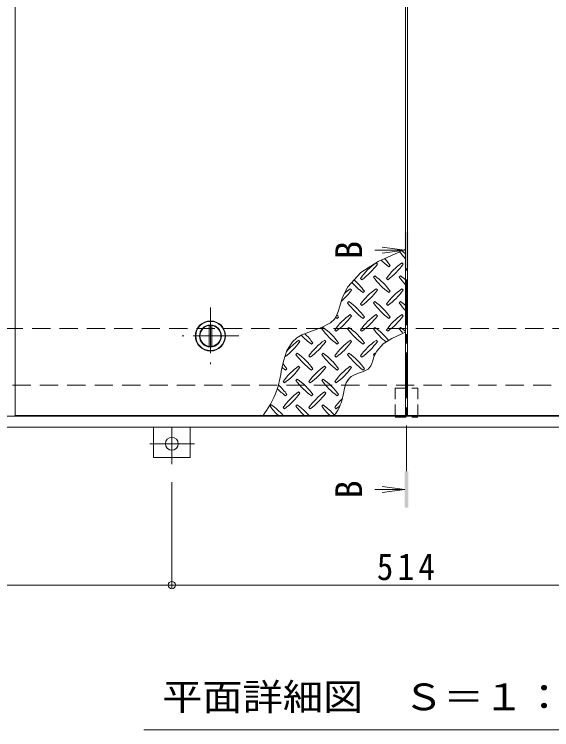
# Model space of a CAD drawing. Units: millimetres at full size, sheet at 1:10; details may follow other scales. Extents: x -2620 to 2735, y -1962 to 1870.
# Drawn here: x -1765 to -1177, y 11 to 795 of the extents above; entities that cross this region are included whole.
import ezdxf
from ezdxf.enums import TextEntityAlignment as Align

# ---------------------------------------------------------------- set-up
doc = ezdxf.new("R2010")
doc.units = ezdxf.units.MM
doc.header["$LTSCALE"] = 10
doc.header["$PDMODE"] = 32
doc.header["$PDSIZE"] = 8
for name, pattern in [('CHAIN1', [8, 5, -1, 1, -1]), ('DASHED1', [1.8, 1.2, -0.6]), ('DASHED2', [3, 2, -1])]:
    doc.linetypes.add(name, pattern=pattern)
for name, color, linetype, lineweight in [('0-1', 2, 'DASHED2', 9), ('0-2', 3, 'Continuous', 9), ('0-3', 2, 'Continuous', 9), ('0-4', 7, 'Continuous', 9), ('0-5', 7, 'Continuous', 9), ('0-9', 134, 'Continuous', 5), ('0-C', 2, 'Continuous', 9), ('0-E', 3, 'Continuous', 9), ('0-F', 7, 'Continuous', 9)]:
    doc.layers.add(name, color=color, linetype=linetype, lineweight=lineweight)
doc.styles.add('ＭＳ ゴシック', font='')
doc.styles.get('ＭＳ ゴシック').set_extended_font_data('MS Gothic')

msp = doc.modelspace()

# ---------------------------------------------------------------- linework, layer by layer
at = {"layer": '0-1'}
for p, q in [((-2135.65, 450.55), (-535.65, 450.55)), ((-907.15, 388.55), (-2194.65, 388.55))]:
    msp.add_line(p, q, dxfattribs=at)
at = {"layer": '0-2'}
for p, q in [((-1764.15, 355.55), (-1764.15, 1145.55)), ((-1336.65, 1145.55), (-1336.65, 355.55)), ((-1334.65, 355.55), (-1334.65, 1145.55)), ((-1336.65, 355.55), (-1764.15, 355.55)), ((-907.15, 355.55), (-1334.65, 355.55))]:
    msp.add_line(p, q, dxfattribs=at)
at = {"layer": '0-2', "color": 4}
for p, q in [((-1337.65, 536.59), (-1370.42, 536.59)), ((-1337.65, 536.59), (-1362.44, 539.86)), ((-1337.65, 536.59), (-1362.44, 533.33)), ((-1337.65, 274.31), (-1362.44, 277.58)), ((-1337.65, 274.31), (-1370.42, 274.31)), ((-1337.65, 274.31), (-1362.44, 271.05))]:
    msp.add_line(p, q, dxfattribs=at)
at = {"layer": '0-2', "color": 4, "linetype": 'CHAIN1'}
msp.add_line((-1335.65, 294.31), (-1335.65, 516.59), dxfattribs=at)
at = {"layer": '0-2'}
msp.add_circle((-1550.4, 442.55), 16.5, dxfattribs=at)
at = {"layer": '0-2', "color": 4}
for points in [[(-1333.65, 556.59), (-1337.65, 556.59), (-1333.65, 516.59), (-1337.65, 516.59)], [(-1337.65, 254.31), (-1333.65, 254.31), (-1337.65, 294.31), (-1333.65, 294.31)]]:
    msp.add_solid(points, dxfattribs=at)
at = {"layer": '0-3'}
for p, q in [((-476.65, 354.56), (-2194.65, 354.56)), ((-464.65, 342.55), (-2206.65, 342.55))]:
    msp.add_line(p, q, dxfattribs=at)
at = {"layer": '0-4'}
msp.add_line((-1048.15, 11.08), (-1623.15, 11.08), dxfattribs=at)
at = {"layer": '0-5', "linetype": 'DASHED1'}
for p, q in [((-1347.95, 385.36), (-1347.95, 353.36)), ((-1347.95, 385.36), (-1323.35, 385.36)), ((-1323.35, 385.36), (-1323.35, 353.36)), ((-1347.95, 353.36), (-1323.35, 353.36))]:
    msp.add_line(p, q, dxfattribs=at)
at = {"layer": '0-9'}
for p, q in [((-1367.61, 521.18), (-1369.02, 522.59)), ((-1354.88, 518.35), (-1353.46, 519.76)), ((-1339.32, 521.18), (-1340.74, 522.59)), ((-1385.99, 505.62), (-1384.58, 504.21)), ((-1370.44, 508.45), (-1371.85, 507.03)), ((-1357.71, 505.62), (-1356.29, 504.21)), ((-1342.15, 508.45), (-1343.57, 507.03)), ((-1395.89, 492.89), (-1397.31, 494.31)), ((-1367.61, 492.89), (-1369.02, 494.31)), ((-1339.32, 492.89), (-1340.74, 494.31)), ((-1383.16, 490.06), (-1381.75, 491.48)), ((-1354.88, 490.06), (-1353.46, 491.48)), ((-1398.72, 480.16), (-1400.13, 478.75)), ((-1370.44, 480.16), (-1371.85, 478.75)), ((-1342.15, 480.16), (-1343.57, 478.75)), ((-1385.99, 477.34), (-1384.58, 475.92)), ((-1357.71, 477.34), (-1356.29, 475.92)), ((-1411.45, 461.78), (-1410.03, 463.19)), ((-1395.89, 464.61), (-1397.31, 466.02)), ((-1383.16, 461.78), (-1381.75, 463.19)), ((-1367.61, 464.61), (-1369.02, 466.02)), ((-1354.88, 461.78), (-1353.46, 463.19)), ((-1339.32, 464.61), (-1340.74, 466.02)), ((-1427, 451.88), (-1428.42, 450.46)), ((-1414.28, 449.05), (-1412.86, 447.64)), ((-1398.72, 451.88), (-1400.13, 450.46)), ((-1385.99, 449.05), (-1384.58, 447.64)), ((-1370.44, 451.88), (-1371.85, 450.46)), ((-1357.71, 449.05), (-1356.29, 447.64)), ((-1342.15, 451.88), (-1343.57, 450.46)), ((-1452.46, 436.32), (-1453.87, 437.74)), ((-1439.73, 433.49), (-1438.32, 434.91)), ((-1424.18, 436.32), (-1425.59, 437.74)), ((-1411.45, 433.49), (-1410.03, 434.91)), ((-1395.89, 436.32), (-1397.31, 437.74)), ((-1383.16, 433.49), (-1381.75, 434.91)), ((-1367.61, 436.32), (-1369.02, 437.74)), ((-1455.29, 423.6), (-1456.7, 422.18)), ((-1427, 423.6), (-1428.42, 422.18)), ((-1398.72, 423.6), (-1400.13, 422.18)), ((-1370.44, 423.6), (-1371.85, 422.18)), ((-1442.56, 420.77), (-1441.15, 419.35)), ((-1414.28, 420.77), (-1412.86, 419.35)), ((-1385.99, 420.77), (-1384.58, 419.35)), ((-1452.46, 408.04), (-1453.87, 409.45)), ((-1424.18, 408.04), (-1425.59, 409.45)), ((-1395.89, 408.04), (-1397.31, 409.45)), ((-1468.02, 405.21), (-1466.6, 406.62)), ((-1439.73, 405.21), (-1438.32, 406.62)), ((-1411.45, 405.21), (-1410.03, 406.62)), ((-1383.16, 405.21), (-1381.75, 406.62)), ((-1470.84, 392.48), (-1469.43, 391.07)), ((-1455.29, 395.31), (-1456.7, 393.9)), ((-1442.56, 392.48), (-1441.15, 391.07)), ((-1427, 395.31), (-1428.42, 393.9)), ((-1414.28, 392.48), (-1412.86, 391.07)), ((-1399.25, 394.78), (-1400.13, 393.9)), ((-1468.02, 376.93), (-1466.6, 378.34)), ((-1452.46, 379.75), (-1453.87, 381.17)), ((-1439.73, 376.93), (-1438.32, 378.34)), ((-1424.18, 379.75), (-1425.59, 381.17)), ((-1411.45, 376.93), (-1410.03, 378.34)), ((-1483.57, 367.03), (-1484.99, 365.61)), ((-1470.84, 364.2), (-1469.43, 362.78)), ((-1455.29, 367.03), (-1456.7, 365.61)), ((-1442.56, 364.2), (-1441.15, 362.78)), ((-1427, 367.03), (-1428.42, 365.61)), ((-1414.28, 364.2), (-1412.86, 362.78))]:
    msp.add_line(p, q, dxfattribs=at)
for points in [[(-1336.65, 537.47), (-1344.93, 534.14), (-1366.68, 524.18), (-1385.64, 512.02), (-1400.05, 496.24), (-1405.62, 484.89), (-1406.76, 481.41), (-1408.53, 475.26), (-1410.42, 469.27), (-1412.87, 463.8), (-1414.71, 461.02), (-1418.99, 456.9), (-1428.59, 451.8), (-1439.56, 447.9), (-1450.24, 443.71), (-1455.64, 440.55), (-1460.48, 436.17), (-1466.56, 426.55), (-1470.51, 414.97), (-1472.86, 403.54)], [(-1336.65, 446.51), (-1340.79, 444.85), (-1351.66, 439.87), (-1361.15, 433.79), (-1368.35, 425.9), (-1371.14, 420.22), (-1371.71, 418.48), (-1372.59, 415.41), (-1373.53, 412.41), (-1374.76, 409.68), (-1375.68, 408.28), (-1377.82, 406.23), (-1382.62, 403.68), (-1388.11, 401.73), (-1393.44, 399.63), (-1396.15, 398.05), (-1398.56, 395.86), (-1401.61, 391.05), (-1403.58, 385.26), (-1404.76, 379.55)]]:
    msp.add_lwpolyline(points, dxfattribs=at)
for centre, radius, start, end in [((-1284.52, 577.39), 72.5, 215.94795, 224.0249), ((-1384.22, 477.69), 72.5, 48.99213, 53.25279), ((-1312.81, 577.39), 72.5, 225.57452, 234.5273), ((-1412.51, 477.69), 72.5, 35.47258, 43.25978), ((-1326.95, 463.55), 72.5, 125.47256, 144.5273), ((-1426.65, 563.25), 72.5, 305.47272, 324.5273), ((-1298.66, 463.55), 72.5, 125.47256, 144.5273), ((-1398.37, 563.25), 72.5, 305.47272, 324.5273), ((-1440.79, 449.4), 72.5, 35.47258, 48.77962), ((-1312.81, 549.11), 72.5, 215.47272, 234.5273), ((-1412.51, 449.4), 72.5, 35.47258, 54.5273), ((-1284.52, 549.11), 72.5, 215.47272, 224.0249), ((-1384.22, 449.4), 72.5, 48.99213, 54.5273), ((-1355.23, 435.26), 72.5, 125.47256, 131.59831), ((-1341.09, 549.11), 72.5, 221.35275, 234.5273), ((-1326.95, 435.26), 72.5, 125.47256, 144.5273), ((-1298.66, 435.26), 72.5, 125.47256, 144.5273), ((-1454.93, 534.96), 72.5, 311.38763, 324.5273), ((-1426.65, 534.96), 72.5, 305.47272, 324.5273), ((-1398.37, 534.96), 72.5, 305.47272, 324.5273), ((-1341.09, 520.82), 72.5, 215.47272, 234.5273), ((-1440.79, 421.12), 72.5, 35.47258, 54.5273), ((-1312.81, 520.82), 72.5, 215.47272, 234.5273), ((-1412.51, 421.12), 72.5, 35.47258, 54.5273), ((-1284.52, 520.82), 72.5, 215.47272, 224.0249), ((-1384.22, 421.12), 72.5, 48.99213, 54.5273), ((-1355.23, 406.98), 72.5, 125.47256, 144.5273), ((-1369.37, 520.82), 72.5, 232.70831, 234.5273), ((-1454.93, 506.68), 72.5, 305.47272, 324.5273), ((-1469.08, 421.12), 72.5, 35.47258, 38.03572), ((-1326.95, 406.98), 72.5, 125.47256, 144.5273), ((-1426.65, 506.68), 72.5, 305.47272, 324.5273), ((-1298.66, 406.98), 72.5, 125.47256, 144.5273), ((-1398.37, 506.68), 72.5, 305.47272, 324.5273), ((-1369.37, 492.54), 72.5, 215.47272, 234.5273), ((-1469.08, 392.84), 72.5, 35.47258, 54.5273), ((-1341.09, 492.54), 72.5, 215.47272, 234.5273), ((-1440.79, 392.84), 72.5, 35.47258, 54.5273), ((-1312.81, 492.54), 72.5, 215.47272, 231.46785), ((-1412.51, 392.84), 72.5, 38.01075, 54.5273), ((-1284.52, 492.54), 72.5, 215.47272, 220.61368), ((-1384.22, 392.84), 72.5, 48.99213, 54.5273), ((-1397.66, 492.54), 72.5, 222.74814, 234.5273), ((-1497.36, 392.84), 72.5, 35.47258, 45.99713), ((-1511.5, 478.4), 72.5, 306.00705, 324.5273), ((-1411.8, 378.69), 72.5, 125.47256, 139.2924), ((-1383.52, 378.69), 72.5, 125.47256, 144.52728), ((-1483.22, 478.4), 72.5, 305.47272, 324.5273), ((-1355.23, 378.69), 72.5, 125.47256, 144.52728), ((-1454.93, 478.4), 72.5, 305.47272, 324.5273), ((-1326.95, 378.69), 72.5, 125.47256, 144.52728), ((-1426.65, 478.4), 72.5, 305.47272, 324.5273), ((-1497.36, 364.55), 72.5, 35.47258, 54.5273), ((-1469.08, 364.55), 72.5, 35.47258, 54.5273), ((-1440.79, 364.55), 72.5, 35.47258, 54.5273), ((-1412.51, 364.55), 72.5, 53.83966, 54.5273), ((-1397.66, 464.25), 72.5, 215.47272, 234.5273), ((-1369.37, 464.25), 72.5, 215.47272, 234.5273), ((-1341.09, 464.25), 72.5, 215.47272, 234.5273), ((-1312.81, 464.25), 72.5, 215.47272, 216.81532), ((-1425.94, 464.25), 72.5, 230.65677, 234.5273), ((-1525.65, 364.55), 72.5, 35.47258, 41.1628), ((-1411.8, 350.41), 72.5, 125.47256, 144.5273), ((-1511.5, 450.11), 72.5, 305.47272, 324.5273), ((-1383.52, 350.41), 72.5, 125.47256, 144.5273), ((-1483.22, 450.11), 72.5, 305.47272, 324.5273), ((-1355.23, 350.41), 72.5, 125.47256, 144.5273), ((-1454.93, 450.11), 72.5, 305.47272, 324.5273), ((-1574.06, 417.3), 102.13, 322.79805, 352.25462), ((-1397.66, 435.97), 72.5, 215.47272, 234.5273), ((-1497.36, 336.27), 72.5, 35.47258, 54.5273), ((-1369.37, 435.97), 72.5, 215.47272, 234.5273), ((-1469.08, 336.27), 72.5, 35.47258, 54.5273), ((-1341.09, 435.97), 72.5, 215.47272, 215.70636), ((-1425.94, 435.97), 72.5, 224.94598, 234.5273), ((-1525.65, 336.27), 72.5, 35.47258, 46.69856), ((-1411.8, 322.13), 72.5, 125.47256, 144.5273), ((-1511.5, 421.83), 72.5, 305.47272, 324.5273), ((-1383.52, 322.13), 72.5, 125.47256, 144.5273), ((-1483.22, 421.83), 72.5, 305.47272, 324.5273), ((-1455.35, 386.43), 51.06, 322.79805, 352.25462), ((-1355.23, 322.13), 72.5, 134.23579, 144.5273), ((-1425.94, 407.69), 72.5, 215.47272, 225.97511), ((-1525.65, 307.98), 72.5, 41.00789, 54.5273), ((-1397.66, 407.69), 72.5, 215.47272, 225.97511), ((-1497.36, 307.98), 72.5, 41.00789, 54.5273), ((-1369.37, 407.69), 72.5, 215.47272, 225.97511), ((-1469.08, 307.98), 72.5, 41.2111, 54.5273), ((-1454.93, 421.83), 72.5, 305.47272, 309.84157)]:
    msp.add_arc(centre, radius, start, end, dxfattribs=at)
at = {"layer": '0-C', "linetype": 'CHAIN1'}
for p, q in [((-1550.4, 473.55), (-1550.4, 411.55)), ((-1519.4, 442.55), (-1581.4, 442.55))]:
    msp.add_line(p, q, dxfattribs=at)
at = {"layer": '0-C'}
for p, q in [((-1551.9, 431.15), (-1551.9, 453.96)), ((-1548.9, 431.15), (-1548.9, 453.96))]:
    msp.add_line(p, q, dxfattribs=at)
for radius in [16, 12, 11.5]:
    msp.add_circle((-1550.4, 442.55), radius, dxfattribs=at)
at = {"layer": '0-E'}
for p, q in [((-1612.65, 342.55), (-1612.65, 309.36)), ((-1572.65, 342.55), (-1572.65, 309.36)), ((-1572.65, 309.36), (-1612.65, 309.36))]:
    msp.add_line(p, q, dxfattribs=at)
at = {"layer": '0-E', "linetype": 'CHAIN1'}
for p, q in [((-1592.65, 302.2), (-1592.65, 342.36)), ((-1567.81, 324.36), (-1616.7, 324.36))]:
    msp.add_line(p, q, dxfattribs=at)
at = {"layer": '0-E'}
msp.add_circle((-1592.65, 324.36), 7, dxfattribs=at)
at = {"layer": '0-F'}
for p, q in [((-1592.65, 166.57), (-1592.65, 282.2)), ((-2106.65, 169.57), (-1592.65, 169.57)), ((-1592.65, 169.57), (-1078.65, 169.57))]:
    msp.add_line(p, q, dxfattribs=at)
msp.add_point((-1592.65, 169.57), dxfattribs=at)

# ---------------------------------------------------------------- texts
at = {"layer": '0-4', "color": 2, "style": 'ＭＳ ゴシック', "width": 1.1}
msp.add_text('平面詳細図\u3000Ｓ＝１：１０', height=29.33, dxfattribs=at).set_placement((-1603.15, 23.58), align=Align.BOTTOM_LEFT)
at = {"layer": '0-5', "color": 2, "style": 'ＭＳ ゴシック'}
for p in [(-1375.52, 526.59), (-1375.52, 264.31)]:
    msp.add_text('B', height=29.33, rotation=90, dxfattribs=at).set_placement(p, align=Align.BOTTOM_LEFT)
at = {"layer": '0-F', "color": 2, "insert": (-1368.15, 174.57), "char_height": 29.33, "attachment_point": 7, "style": 'ＭＳ ゴシック'}
msp.add_mtext('\\T1.27;\\W0.9;514', dxfattribs=at)

doc.saveas('drawing.dxf')
